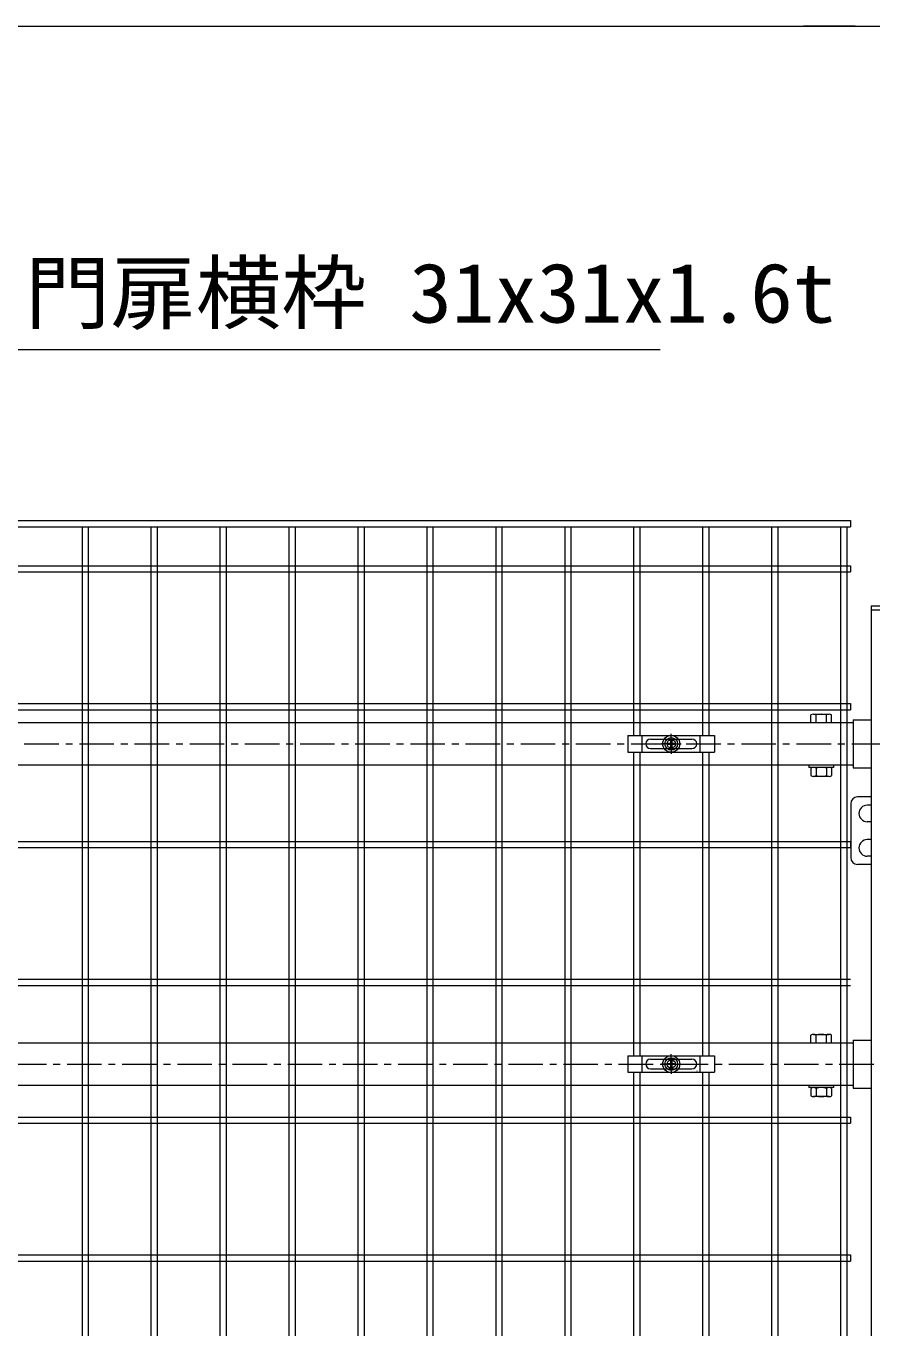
# Model space of a CAD drawing. Units: millimetres at full size; details may follow other scales. Extents: x -4455 to 4455, y -3150 to 3150.
# Drawn here: x 1735 to 2348, y -12 to 933 of the extents above; entities that cross this region are included whole.
import ezdxf
from ezdxf.enums import TextEntityAlignment as Align

# ---------------------------------------------------------------- set-up
doc = ezdxf.new("R2010")
doc.units = ezdxf.units.MM
doc.header["$LTSCALE"] = 20
doc.linetypes.add('USER1', pattern=[2, 1.25, -0.25, 0.25, -0.25])
for name, color, linetype, lineweight in [('0-0_外形線', 7, 'Continuous', 18), ('0-1_軸線', 2, 'USER1', 18), ('0-3_寸法線', 1, 'Continuous', 18), ('0-6_NEO', 152, 'Continuous', 18), ('0-7_丁番', 3, 'Continuous', 18), ('0-8_固定金具', 41, 'Continuous', 18), ('0-B_扉横枠', 7, 'Continuous', 18)]:
    doc.layers.add(name, color=color, linetype=linetype, lineweight=lineweight)
doc.styles.add('ＭＳ ゴシック', font='')
doc.styles.get('ＭＳ ゴシック').set_extended_font_data('MS Gothic')

msp = doc.modelspace()

# ---------------------------------------------------------------- linework, layer by layer
at = {"layer": '0-0_外形線'}
for p, q in [((2347.67, 511.87), (2373.67, 511.87)), ((2347.67, 511.87), (2347.67, 508.87)), ((2347.67, 508.87), (2347.67, -902.13)), ((2373.67, 508.87), (2347.67, 508.87))]:
    msp.add_line(p, q, dxfattribs=at)
at = {"layer": '0-1_軸線'}
for p, q in [((1293.57, 411.87), (2364.77, 411.87)), ((1284.57, 179.57), (2355.77, 179.57))]:
    msp.add_line(p, q, dxfattribs=at)
at = {"layer": '0-3_寸法線', "color": 2}
for p, q in [((1281.67, 932.59), (2373.67, 932.59)), ((2336.17, 932.59), (2298.67, 932.59))]:
    msp.add_line(p, q, dxfattribs=at)
at = {"layer": '0-3_寸法線', "color": 4}
msp.add_lwpolyline([(2194.68, 697.77), (1718.83, 697.77), (1560.63, 418.04)], dxfattribs=at)
at = {"layer": '0-6_NEO'}
for p, q in [((1322.67, 573.87), (2332.67, 573.87)), ((1322.67, 569.37), (2332.67, 569.37)), ((1775.42, 569.37), (1775.42, -891.63)), ((1779.92, 569.37), (1779.92, -891.63)), ((1825.42, 569.37), (1825.42, -891.63)), ((1829.92, 569.37), (1829.92, -891.63)), ((1875.42, 569.37), (1875.42, -891.63)), ((1879.92, 569.37), (1879.92, -891.63)), ((1925.42, 569.37), (1925.42, -891.63)), ((1929.92, 569.37), (1929.92, -891.63)), ((1975.42, 569.37), (1975.42, -891.63)), ((1979.92, 569.37), (1979.92, -891.63)), ((2025.42, 569.37), (2025.42, -891.63)), ((2029.92, 569.37), (2029.92, -891.63)), ((2075.42, 569.37), (2075.42, -891.63)), ((2079.92, 569.37), (2079.92, -891.63)), ((2125.42, 569.37), (2125.42, -891.63)), ((2129.92, 569.37), (2129.92, -891.63)), ((2175.42, 569.37), (2175.42, 417.87)), ((2179.92, 569.37), (2179.92, 417.87)), ((2225.42, 569.37), (2225.42, 417.87)), ((2229.92, 569.37), (2229.92, 417.87)), ((2275.42, 569.37), (2275.42, -891.63)), ((2279.92, 569.37), (2279.92, -891.63)), ((2325.42, 569.37), (2325.42, -891.63)), ((2329.92, 569.37), (2329.92, -891.63)), ((2332.67, 573.87), (2332.67, 569.37)), ((1322.67, 541.12), (2332.67, 541.12)), ((2332.67, 541.12), (2332.67, 536.62)), ((1322.67, 536.62), (2332.67, 536.62)), ((1322.67, 441.12), (2332.67, 441.12)), ((1322.67, 436.62), (2332.67, 436.62)), ((2332.67, 441.12), (2332.67, 436.62)), ((2175.42, 405.87), (2175.42, 185.57)), ((2179.92, 405.87), (2179.92, 185.57)), ((2225.42, 405.87), (2225.42, 185.57)), ((2229.92, 405.87), (2229.92, 185.57)), ((1322.67, 341.12), (2332.67, 341.12)), ((2332.67, 341.12), (2332.67, 336.62)), ((1322.67, 336.62), (2332.67, 336.62)), ((1322.67, 241.12), (2332.67, 241.12)), ((1322.67, 236.62), (2332.67, 236.62)), ((2175.42, 173.57), (2175.42, -566.83)), ((2179.92, 173.57), (2179.92, -566.83)), ((2225.42, 173.57), (2225.42, -566.83)), ((2229.92, 173.57), (2229.92, -566.83)), ((1322.67, 141.12), (2332.67, 141.12)), ((1322.67, 136.62), (2332.67, 136.62)), ((2332.67, 141.12), (2332.67, 136.62)), ((1322.67, 41.12), (2332.67, 41.12)), ((2332.67, 41.12), (2332.67, 36.62)), ((1322.67, 36.62), (2332.67, 36.62))]:
    msp.add_line(p, q, dxfattribs=at)
at = {"layer": '0-7_丁番'}
for p, q in [((2332.84, 368.37), (2332.84, 329.37)), ((2347.67, 373.37), (2337.84, 373.37)), ((2347.67, 367.37), (2344.84, 367.37)), ((2347.67, 355.37), (2344.84, 355.37)), ((2347.67, 342.37), (2344.84, 342.37)), ((2347.67, 324.37), (2337.84, 324.37)), ((2347.67, 330.37), (2344.84, 330.37))]:
    msp.add_line(p, q, dxfattribs=at)
for centre, radius, start, end in [((2337.84, 368.37), 5, 90, 180), ((2344.84, 361.37), 6, 90, 270), ((2344.84, 336.37), 6, 90, 270), ((2337.84, 329.37), 5, 180, 270)]:
    msp.add_arc(centre, radius, start, end, dxfattribs=at)
at = {"layer": '0-8_固定金具'}
for p, q in [((2171.17, 417.87), (2171.17, 405.87)), ((2171.17, 417.87), (2234.17, 417.87)), ((2181.67, 405.87), (2181.67, 417.87)), ((2202.67, 413.87), (2202.67, 419.02)), ((2202.67, 413.87), (2202.67, 415.87)), ((2223.67, 405.87), (2223.67, 417.87)), ((2234.17, 417.87), (2234.17, 405.87)), ((2184.17, 411.87), (2184.37, 411.87)), ((2187.67, 415.37), (2217.67, 415.37)), ((2187.67, 408.37), (2217.67, 408.37)), ((2200.67, 411.87), (2195.52, 411.87)), ((2200.67, 411.87), (2198.67, 411.87)), ((2200.44, 412.24), (2202.31, 412.24)), ((2200.44, 411.51), (2200.44, 412.24)), ((2200.44, 412.24), (2202.31, 412.24)), ((2200.44, 411.51), (2200.44, 412.24)), ((2200.44, 412.24), (2202.31, 412.24)), ((2200.44, 411.51), (2200.44, 412.24)), ((2202.31, 411.51), (2200.44, 411.51)), ((2202.31, 411.51), (2200.44, 411.51)), ((2202.31, 411.51), (2200.44, 411.51)), ((2201.67, 411.87), (2203.67, 411.87)), ((2201.67, 411.87), (2203.67, 411.87)), ((2202.31, 412.24), (2202.31, 414.1)), ((2202.31, 412.24), (2202.31, 414.1)), ((2202.31, 412.24), (2202.31, 414.1)), ((2202.31, 412.24), (2202.31, 414.1)), ((2202.31, 412.24), (2202.31, 414.1)), ((2202.31, 412.24), (2202.31, 414.1)), ((2202.31, 414.1), (2203.03, 414.1)), ((2202.31, 414.1), (2203.03, 414.1)), ((2202.31, 414.1), (2203.03, 414.1)), ((2202.31, 414.1), (2203.03, 414.1)), ((2202.31, 414.1), (2203.03, 414.1)), ((2202.31, 414.1), (2203.03, 414.1)), ((2202.31, 409.65), (2202.31, 411.51)), ((2202.31, 409.65), (2202.31, 411.51)), ((2202.31, 409.65), (2202.31, 411.51)), ((2203.03, 409.65), (2202.31, 409.65)), ((2203.03, 409.65), (2202.31, 409.65)), ((2203.03, 409.65), (2202.31, 409.65)), ((2203.03, 409.65), (2202.31, 409.65)), ((2203.03, 409.65), (2202.31, 409.65)), ((2203.03, 409.65), (2202.31, 409.65)), ((2202.67, 410.87), (2202.67, 412.87)), ((2202.67, 410.87), (2202.67, 412.87)), ((2202.67, 409.87), (2202.67, 404.73)), ((2202.67, 409.87), (2202.67, 407.87)), ((2203.03, 414.1), (2203.03, 412.24)), ((2203.03, 414.1), (2203.03, 412.24)), ((2203.03, 414.1), (2203.03, 412.24)), ((2203.03, 414.1), (2203.03, 412.24)), ((2203.03, 414.1), (2203.03, 412.24)), ((2203.03, 414.1), (2203.03, 412.24)), ((2203.03, 412.24), (2204.9, 412.24)), ((2203.03, 412.24), (2204.9, 412.24)), ((2203.03, 411.51), (2203.03, 409.65)), ((2204.9, 411.51), (2203.03, 411.51)), ((2203.03, 411.51), (2203.03, 409.65)), ((2204.9, 411.51), (2203.03, 411.51)), ((2204.67, 411.87), (2209.82, 411.87)), ((2204.67, 411.87), (2206.67, 411.87)), ((2204.9, 412.24), (2204.9, 411.51)), ((2204.9, 412.24), (2204.9, 411.51)), ((2221.37, 411.87), (2221.57, 411.87)), ((2171.17, 405.87), (2234.17, 405.87)), ((2171.17, 185.57), (2171.17, 173.57)), ((2171.17, 185.57), (2234.17, 185.57)), ((2181.67, 173.57), (2181.67, 185.57)), ((2184.17, 179.57), (2184.37, 179.57)), ((2187.67, 183.07), (2217.67, 183.07)), ((2200.67, 179.57), (2195.52, 179.57)), ((2200.67, 179.57), (2198.67, 179.57)), ((2200.44, 179.94), (2202.31, 179.94)), ((2200.44, 179.21), (2200.44, 179.94)), ((2200.44, 179.94), (2202.31, 179.94)), ((2200.44, 179.21), (2200.44, 179.94)), ((2200.44, 179.94), (2202.31, 179.94)), ((2200.44, 179.21), (2200.44, 179.94)), ((2201.67, 179.57), (2203.67, 179.57)), ((2201.67, 179.57), (2203.67, 179.57)), ((2202.31, 181.8), (2203.03, 181.8)), ((2202.31, 181.8), (2203.03, 181.8)), ((2202.31, 181.8), (2203.03, 181.8)), ((2202.31, 181.8), (2203.03, 181.8)), ((2202.31, 181.8), (2203.03, 181.8)), ((2202.31, 181.8), (2203.03, 181.8)), ((2202.31, 179.94), (2202.31, 181.8)), ((2202.31, 179.94), (2202.31, 181.8)), ((2202.31, 179.94), (2202.31, 181.8)), ((2202.31, 179.94), (2202.31, 181.8)), ((2202.31, 179.94), (2202.31, 181.8)), ((2202.31, 179.94), (2202.31, 181.8)), ((2202.67, 181.57), (2202.67, 186.72)), ((2202.67, 181.57), (2202.67, 183.57)), ((2202.67, 176.57), (2202.67, 181.72)), ((2202.67, 178.57), (2202.67, 180.57)), ((2202.67, 178.57), (2202.67, 180.57)), ((2203.03, 181.8), (2203.03, 179.94)), ((2203.03, 181.8), (2203.03, 179.94)), ((2203.03, 181.8), (2203.03, 179.94)), ((2203.03, 181.8), (2203.03, 179.94)), ((2203.03, 181.8), (2203.03, 179.94)), ((2203.03, 179.94), (2204.9, 179.94)), ((2203.03, 179.94), (2204.9, 179.94)), ((2203.03, 179.94), (2204.9, 179.94)), ((2204.67, 179.57), (2206.67, 179.57)), ((2204.67, 179.57), (2209.82, 179.57)), ((2204.9, 179.94), (2204.9, 179.21)), ((2204.9, 179.94), (2204.9, 179.21)), ((2204.9, 179.94), (2204.9, 179.21)), ((2221.37, 179.57), (2221.57, 179.57)), ((2223.67, 173.57), (2223.67, 185.57)), ((2234.17, 185.57), (2234.17, 173.57)), ((2171.17, 173.57), (2234.17, 173.57)), ((2184.17, 174.57), (2184.37, 174.57)), ((2187.67, 176.07), (2217.67, 176.07)), ((2202.31, 179.21), (2200.44, 179.21)), ((2202.31, 179.21), (2200.44, 179.21)), ((2202.31, 179.21), (2200.44, 179.21)), ((2202.31, 179.21), (2200.44, 179.21)), ((2202.31, 179.21), (2200.44, 179.21)), ((2202.31, 179.21), (2200.44, 179.21)), ((2202.31, 177.35), (2202.31, 179.21)), ((2202.31, 177.35), (2202.31, 179.21)), ((2202.31, 177.35), (2202.31, 179.21)), ((2202.31, 177.35), (2202.31, 179.21)), ((2202.31, 177.35), (2202.31, 179.21)), ((2202.31, 177.35), (2202.31, 179.21)), ((2203.03, 177.35), (2202.31, 177.35)), ((2203.03, 177.35), (2202.31, 177.35)), ((2203.03, 177.35), (2202.31, 177.35)), ((2203.03, 177.35), (2202.31, 177.35)), ((2203.03, 177.35), (2202.31, 177.35)), ((2203.03, 177.35), (2202.31, 177.35)), ((2202.67, 176.57), (2202.67, 178.57)), ((2202.67, 177.57), (2202.67, 172.43)), ((2202.67, 177.57), (2202.67, 175.57)), ((2203.03, 179.21), (2203.03, 177.35)), ((2203.03, 179.21), (2203.03, 177.35)), ((2203.03, 179.21), (2203.03, 177.35)), ((2203.03, 179.21), (2203.03, 177.35)), ((2203.03, 179.21), (2203.03, 177.35)), ((2203.03, 179.21), (2203.03, 177.35)), ((2204.9, 179.21), (2203.03, 179.21)), ((2204.9, 179.21), (2203.03, 179.21)), ((2204.9, 179.21), (2203.03, 179.21)), ((2204.9, 179.21), (2203.03, 179.21)), ((2204.9, 179.21), (2203.03, 179.21)), ((2204.9, 179.21), (2203.03, 179.21)), ((2221.37, 174.57), (2221.57, 174.57))]:
    msp.add_line(p, q, dxfattribs=at)
for points in [[(2200.44, 411.51), (2200.44, 412.24), (2202.31, 412.24)], [(2200.44, 411.51), (2200.44, 412.24), (2202.31, 412.24)], [(2200.44, 411.51), (2200.44, 412.24), (2202.31, 412.24)], [(2202.31, 409.65), (2202.31, 411.51), (2200.44, 411.51)], [(2202.31, 409.65), (2202.31, 411.51), (2200.44, 411.51)], [(2202.31, 409.65), (2202.31, 411.51), (2200.44, 411.51)], [(2203.03, 412.24), (2204.9, 412.24), (2204.9, 411.51)], [(2203.03, 412.24), (2204.9, 412.24), (2204.9, 411.51)], [(2203.03, 412.24), (2204.9, 412.24), (2204.9, 411.51)], [(2203.03, 412.24), (2204.9, 412.24), (2204.9, 411.51)], [(2204.9, 411.51), (2203.03, 411.51), (2203.03, 409.65)], [(2204.9, 411.51), (2203.03, 411.51), (2203.03, 409.65)], [(2204.9, 411.51), (2203.03, 411.51), (2203.03, 409.65)], [(2204.9, 411.51), (2203.03, 411.51), (2203.03, 409.65)], [(2200.44, 179.21), (2200.44, 179.94), (2202.31, 179.94)], [(2200.44, 179.21), (2200.44, 179.94), (2202.31, 179.94)], [(2200.44, 179.21), (2200.44, 179.94), (2202.31, 179.94)], [(2203.03, 181.8), (2203.03, 179.94), (2204.9, 179.94), (2204.9, 179.21)], [(2203.03, 179.94), (2204.9, 179.94), (2204.9, 179.21)], [(2203.03, 179.94), (2204.9, 179.94), (2204.9, 179.21)]]:
    msp.add_lwpolyline(points, dxfattribs=at)
for centre, radius in [((2202.67, 411.87), 6.15), ((2202.67, 411.87), 6.15), ((2202.67, 411.87), 6.15), ((2202.67, 411.87), 6.15), ((2202.67, 411.87), 6.15), ((2202.67, 411.87), 6.15), ((2202.67, 411.87), 4.59), ((2202.67, 411.87), 4.59), ((2202.67, 411.87), 4.59), ((2202.67, 411.87), 4.59), ((2202.67, 411.87), 4.59), ((2202.67, 411.87), 4.59), ((2202.67, 411.87), 3), ((2202.67, 179.57), 6.15), ((2202.67, 179.57), 6.15), ((2202.67, 179.57), 6.15), ((2202.67, 179.57), 6.15), ((2202.67, 179.57), 6.15), ((2202.67, 179.57), 6.15), ((2202.67, 179.57), 4.59), ((2202.67, 179.57), 4.59), ((2202.67, 179.57), 4.59), ((2202.67, 179.57), 4.59), ((2202.67, 179.57), 4.59), ((2202.67, 179.57), 4.59), ((2202.67, 179.57), 3)]:
    msp.add_circle(centre, radius, dxfattribs=at)
for centre, start, end in [((2187.67, 411.87), 90, 180), ((2187.67, 411.87), 180, 270), ((2217.67, 411.87), 0, 90), ((2217.67, 411.87), 270, 0), ((2187.67, 179.57), 90, 180), ((2187.67, 179.57), 180, 270), ((2217.67, 179.57), 0, 90), ((2217.67, 179.57), 270, 0)]:
    msp.add_arc(centre, 3.5, start, end, dxfattribs=at)
at = {"layer": '0-B_扉横枠'}
for p, q in [((1320.67, 427.37), (2334.67, 427.37)), ((2303.97, 427.37), (2303.97, 432.82)), ((2303.97, 427.37), (2318.97, 427.37)), ((2305.84, 433.38), (2317.1, 433.38)), ((2307.72, 427.37), (2307.72, 432.82)), ((2315.22, 427.37), (2315.22, 432.82)), ((2318.97, 427.37), (2318.97, 432.82)), ((2334.67, 429.32), (2347.67, 429.32)), ((2334.67, 429.32), (2334.67, 394.42)), ((2334.67, 396.37), (1320.67, 396.37)), ((2302.47, 396.37), (2302.47, 394.77)), ((2320.47, 394.77), (2302.47, 394.77)), ((2303.97, 394.22), (2303.97, 388.82)), ((2317.1, 394.77), (2305.84, 394.77)), ((2317.1, 388.27), (2305.84, 388.27)), ((2307.72, 394.22), (2307.72, 388.82)), ((2315.22, 394.22), (2315.22, 388.82)), ((2318.97, 394.22), (2318.97, 388.82)), ((2320.47, 396.37), (2320.47, 394.77)), ((2334.67, 394.42), (2347.67, 394.42)), ((2303.97, 195.07), (2303.97, 200.52)), ((2305.84, 201.08), (2317.1, 201.08)), ((2307.72, 195.07), (2307.72, 200.52)), ((2315.22, 195.07), (2315.22, 200.52)), ((2318.97, 195.07), (2318.97, 200.52)), ((1320.67, 195.07), (2334.67, 195.07)), ((2303.97, 195.07), (2318.97, 195.07)), ((2334.67, 197.02), (2347.67, 197.02)), ((2334.67, 197.02), (2334.67, 162.12)), ((2334.67, 164.07), (1320.67, 164.07)), ((2302.47, 164.07), (2302.47, 162.47)), ((2320.47, 162.47), (2302.47, 162.47)), ((2303.97, 161.92), (2303.97, 156.52)), ((2317.1, 162.47), (2305.84, 162.47)), ((2307.72, 161.92), (2307.72, 156.52)), ((2315.22, 161.92), (2315.22, 156.52)), ((2318.97, 161.92), (2318.97, 156.52)), ((2320.47, 164.07), (2320.47, 162.47)), ((2334.67, 162.12), (2347.67, 162.12)), ((2317.1, 155.97), (2305.84, 155.97))]:
    msp.add_line(p, q, dxfattribs=at)
for centre, radius, start, end in [((2305.84, 429.92), 3.46, 57.13278, 122.86722), ((2311.47, 420.38), 12.99, 73.22135, 106.77865), ((2317.1, 429.92), 3.46, 57.13278, 122.86722), ((2305.84, 391.32), 3.46, 57.13278, 122.86722), ((2305.84, 391.73), 3.46, 237.13278, 302.86722), ((2311.47, 381.78), 12.99, 73.22135, 106.77865), ((2311.47, 401.26), 12.99, 253.22135, 286.77865), ((2317.1, 391.32), 3.46, 57.13278, 122.86722), ((2317.1, 391.73), 3.46, 237.13278, 302.86722), ((2305.84, 197.62), 3.46, 57.13278, 122.86722), ((2311.47, 188.08), 12.99, 73.22135, 106.77865), ((2317.1, 197.62), 3.46, 57.13278, 122.86722), ((2305.84, 159.02), 3.46, 57.13278, 122.86722), ((2311.47, 149.48), 12.99, 73.22135, 106.77865), ((2317.1, 159.02), 3.46, 57.13278, 122.86722), ((2305.84, 159.43), 3.46, 237.13278, 302.86722), ((2311.47, 168.96), 12.99, 253.22135, 286.77865), ((2317.1, 159.43), 3.46, 237.13278, 302.86722)]:
    msp.add_arc(centre, radius, start, end, dxfattribs=at)

# ---------------------------------------------------------------- texts
at = {"layer": '0-3_寸法線', "color": 3, "style": 'ＭＳ ゴシック', "width": 1.05}
msp.add_text('門扉横枠 31x31x1.6t', height=43.26, dxfattribs=at).set_placement((1734.03, 704.44), align=Align.BOTTOM_LEFT)

doc.saveas('drawing.dxf')
